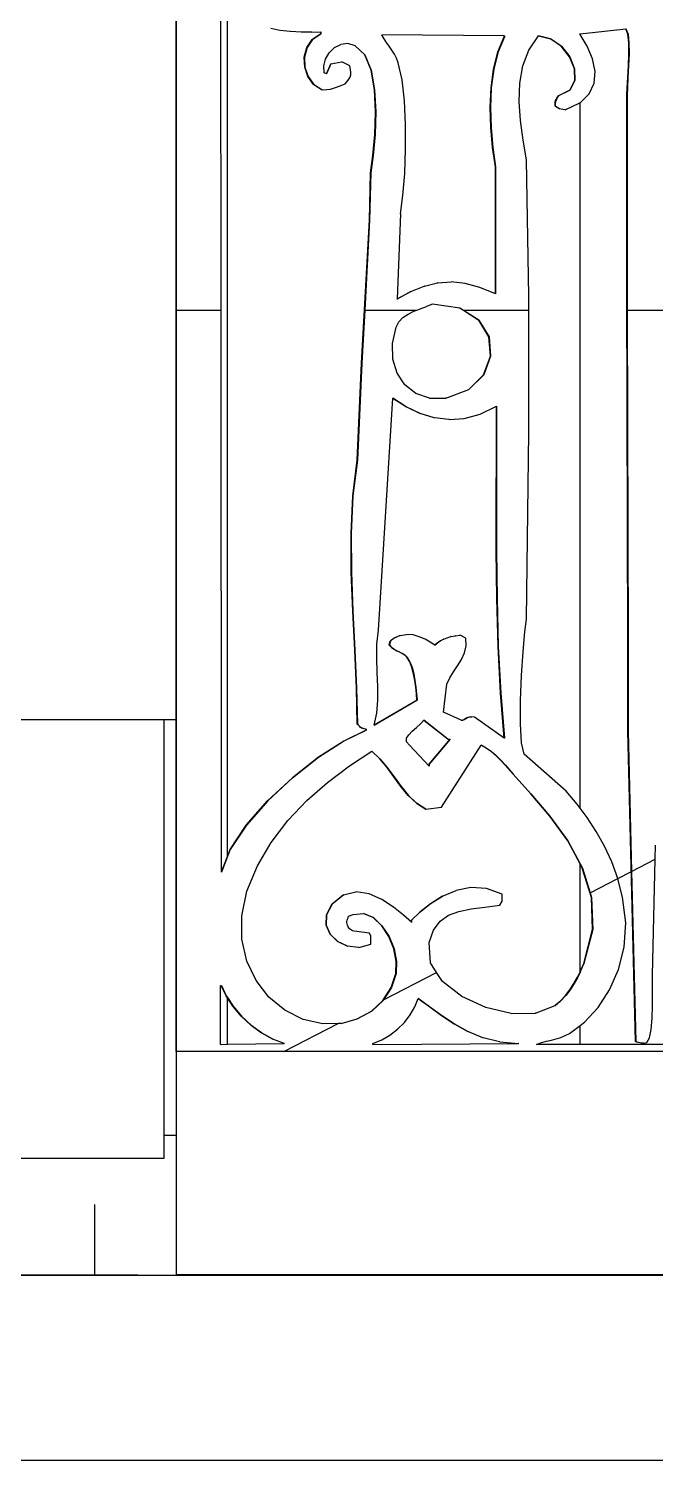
# Model space of a CAD drawing. Header units: inches. Extents: x -343 to 13887, y -13069 to -746.
# Drawn here: x 2987.37 to 3000.92, y -9123.18 to -9092.24 of the extents above; entities that cross this region are included whole.
import ezdxf

# ---------------------------------------------------------------- set-up
doc = ezdxf.new("R2010")
doc.units = ezdxf.units.IN
doc.header["$LTSCALE"] = 17
doc.header["$MEASUREMENT"] = 0
doc.layers.add('OUTLINE', color=1, linetype='Continuous', lineweight=25)

# ---------------------------------------------------------------- blocks, each defined once
blk = doc.blocks.new('kk')
for p, q in [((-1759, -2522.283), (-1759, -2491.965)), ((-1758.995, -2491.976), (-1758.995, -2506.258)), ((-1758.027, -2506.258), (-1758.04, -2491.976)), ((-1757.89, -2518.067), (-1757.89, -2491.976)), ((-1756.756, -2500.214), (-1756.951, -2500.171)), ((-1756.751, -2500.214), (-1756.756, -2500.214)), ((-1756.53, -2500.239), (-1756.751, -2500.214)), ((-1756.525, -2500.239), (-1756.53, -2500.239)), ((-1756.295, -2500.25), (-1756.525, -2500.239)), ((-1756.291, -2500.25), (-1756.295, -2500.25)), ((-1756.07, -2500.25), (-1756.291, -2500.25)), ((-1756.065, -2500.25), (-1756.07, -2500.25)), ((-1756.065, -2500.25), (-1755.871, -2500.246)), ((-1756.055, -2500.411), (-1755.871, -2500.289)), ((-1755.866, -2500.289), (-1756.05, -2500.411)), ((-1755.871, -2500.289), (-1755.871, -2500.246)), ((-1755.871, -2500.246), (-1755.866, -2500.246)), ((-1755.866, -2500.289), (-1755.871, -2500.289)), ((-1755.866, -2500.246), (-1755.866, -2500.289)), ((-1751.905, -2500.332), (-1754.552, -2500.311)), ((-1754.503, -2500.394), (-1754.552, -2500.311)), ((-1750.276, -2500.289), (-1750.266, -2500.288)), ((-1750.266, -2500.305), (-1750.276, -2500.289)), ((-1750.266, -2500.288), (-1749.278, -2500.181)), ((-1750.266, -2500.305), (-1750.266, -2500.288)), ((-1750.109, -2500.557), (-1750.266, -2500.305)), ((-1749.233, -2500.292), (-1749.278, -2500.181)), ((-1749.278, -2500.181), (-1749.273, -2500.181)), ((-1749.273, -2500.181), (-1749.228, -2500.292)), ((-1749.212, -2500.481), (-1749.233, -2500.292)), ((-1749.233, -2500.292), (-1749.228, -2500.292)), ((-1749.228, -2500.292), (-1749.208, -2500.481)), ((-1756.226, -2500.792), (-1756.173, -2500.586)), ((-1756.168, -2500.586), (-1756.221, -2500.792)), ((-1756.173, -2500.586), (-1756.055, -2500.411)), ((-1756.168, -2500.586), (-1756.173, -2500.586)), ((-1756.05, -2500.411), (-1756.168, -2500.586)), ((-1756.05, -2500.411), (-1756.055, -2500.411)), ((-1755.686, -2500.695), (-1755.573, -2500.585)), ((-1755.573, -2500.585), (-1755.436, -2500.515)), ((-1755.284, -2500.498), (-1755.436, -2500.515)), ((-1755.13, -2500.548), (-1755.284, -2500.498)), ((-1754.919, -2500.741), (-1755.13, -2500.548)), ((-1755.126, -2500.548), (-1755.13, -2500.548)), ((-1755.126, -2500.548), (-1754.915, -2500.741)), ((-1754.448, -2500.475), (-1754.503, -2500.394)), ((-1754.391, -2500.556), (-1754.448, -2500.475)), ((-1754.333, -2500.639), (-1754.391, -2500.556)), ((-1752.044, -2500.68), (-1751.905, -2500.354)), ((-1751.901, -2500.354), (-1752.039, -2500.68)), ((-1751.905, -2500.354), (-1751.905, -2500.332)), ((-1751.905, -2500.332), (-1751.901, -2500.332)), ((-1751.901, -2500.354), (-1751.905, -2500.354)), ((-1751.901, -2500.332), (-1751.901, -2500.354)), ((-1751.37, -2500.638), (-1751.161, -2500.333)), ((-1751.161, -2500.333), (-1751.16, -2500.332)), ((-1750.902, -2500.394), (-1751.161, -2500.333)), ((-1751.16, -2500.332), (-1750.902, -2500.394)), ((-1750.897, -2500.394), (-1750.902, -2500.394)), ((-1750.671, -2500.557), (-1750.902, -2500.394)), ((-1750.897, -2500.394), (-1750.666, -2500.557)), ((-1750.492, -2500.786), (-1750.671, -2500.557)), ((-1750.666, -2500.557), (-1750.671, -2500.557)), ((-1750.666, -2500.557), (-1750.488, -2500.786)), ((-1749.993, -2500.831), (-1750.109, -2500.557)), ((-1749.208, -2500.481), (-1749.212, -2500.481)), ((-1749.21, -2500.719), (-1749.212, -2500.481)), ((-1749.208, -2500.481), (-1749.205, -2500.719)), ((-1756.218, -2501.008), (-1756.226, -2500.792)), ((-1756.221, -2500.792), (-1756.226, -2500.792)), ((-1756.221, -2500.792), (-1756.213, -2501.008)), ((-1755.806, -2500.982), (-1755.767, -2500.832)), ((-1755.767, -2500.832), (-1755.686, -2500.695)), ((-1755.651, -2500.938), (-1755.417, -2500.894)), ((-1755.417, -2500.894), (-1755.416, -2500.895)), ((-1755.412, -2500.894), (-1755.416, -2500.895)), ((-1755.245, -2500.981), (-1755.412, -2500.894)), ((-1754.784, -2501.072), (-1754.919, -2500.741)), ((-1754.915, -2500.741), (-1754.919, -2500.741)), ((-1754.915, -2500.741), (-1754.779, -2501.072)), ((-1754.279, -2500.725), (-1754.333, -2500.639)), ((-1754.232, -2500.817), (-1754.279, -2500.725)), ((-1754.194, -2500.916), (-1754.232, -2500.817)), ((-1754.114, -2501.283), (-1754.194, -2500.916)), ((-1752.137, -2501.051), (-1752.044, -2500.68)), ((-1752.039, -2500.68), (-1752.132, -2501.051)), ((-1752.039, -2500.68), (-1752.044, -2500.68)), ((-1751.502, -2500.98), (-1751.37, -2500.638)), ((-1750.488, -2500.786), (-1750.492, -2500.786)), ((-1750.388, -2501.045), (-1750.492, -2500.786)), ((-1750.488, -2500.786), (-1750.384, -2501.045)), ((-1749.939, -2501.1), (-1749.993, -2500.831)), ((-1749.219, -2500.98), (-1749.21, -2500.719)), ((-1749.205, -2500.719), (-1749.215, -2500.98)), ((-1749.205, -2500.719), (-1749.21, -2500.719)), ((-1756.15, -2501.212), (-1756.218, -2501.008)), ((-1756.213, -2501.008), (-1756.218, -2501.008)), ((-1756.213, -2501.008), (-1756.146, -2501.212)), ((-1756.026, -2501.383), (-1756.15, -2501.212)), ((-1756.146, -2501.212), (-1756.15, -2501.212)), ((-1756.146, -2501.212), (-1756.021, -2501.383)), ((-1755.794, -2501.132), (-1755.806, -2500.982)), ((-1755.75, -2501.152), (-1755.794, -2501.132)), ((-1755.75, -2501.152), (-1755.656, -2500.938)), ((-1755.747, -2501.154), (-1755.75, -2501.152)), ((-1755.651, -2500.938), (-1755.747, -2501.154)), ((-1755.651, -2500.938), (-1755.656, -2500.938)), ((-1755.262, -2501.269), (-1755.238, -2501.223)), ((-1755.227, -2501.057), (-1755.245, -2500.981)), ((-1755.238, -2501.223), (-1755.224, -2501.175)), ((-1755.22, -2501.121), (-1755.227, -2501.057)), ((-1755.224, -2501.175), (-1755.22, -2501.121)), ((-1754.711, -2501.498), (-1754.784, -2501.072)), ((-1754.779, -2501.072), (-1754.784, -2501.072)), ((-1754.779, -2501.072), (-1754.706, -2501.498)), ((-1752.189, -2501.454), (-1752.137, -2501.051)), ((-1752.132, -2501.051), (-1752.184, -2501.454)), ((-1752.132, -2501.051), (-1752.137, -2501.051)), ((-1751.568, -2501.352), (-1751.502, -2500.98)), ((-1750.384, -2501.045), (-1750.388, -2501.045)), ((-1750.38, -2501.295), (-1750.388, -2501.045)), ((-1750.384, -2501.045), (-1750.375, -2501.295)), ((-1749.96, -2501.356), (-1749.939, -2501.1)), ((-1749.248, -2501.452), (-1749.234, -2501.233)), ((-1749.23, -2501.233), (-1749.243, -2501.452)), ((-1749.234, -2501.233), (-1749.219, -2500.98)), ((-1749.23, -2501.233), (-1749.234, -2501.233)), ((-1749.215, -2500.98), (-1749.23, -2501.233)), ((-1749.215, -2500.98), (-1749.219, -2500.98)), ((-1755.847, -2501.5), (-1756.026, -2501.383)), ((-1756.021, -2501.383), (-1756.026, -2501.383)), ((-1756.021, -2501.383), (-1755.843, -2501.5)), ((-1755.843, -2501.5), (-1755.847, -2501.5)), ((-1755.843, -2501.5), (-1755.743, -2501.494)), ((-1755.743, -2501.494), (-1755.662, -2501.481)), ((-1755.662, -2501.481), (-1755.594, -2501.464)), ((-1755.594, -2501.464), (-1755.533, -2501.443)), ((-1755.533, -2501.443), (-1755.475, -2501.419)), ((-1755.475, -2501.419), (-1755.412, -2501.394)), ((-1755.412, -2501.394), (-1755.341, -2501.37)), ((-1755.341, -2501.37), (-1755.297, -2501.317)), ((-1755.297, -2501.317), (-1755.262, -2501.269)), ((-1754.688, -2501.976), (-1754.711, -2501.498)), ((-1754.706, -2501.498), (-1754.711, -2501.498)), ((-1754.706, -2501.498), (-1754.683, -2501.976)), ((-1754.062, -2501.739), (-1754.114, -2501.283)), ((-1752.206, -2501.879), (-1752.189, -2501.454)), ((-1752.184, -2501.454), (-1752.201, -2501.879)), ((-1752.184, -2501.454), (-1752.189, -2501.454)), ((-1751.581, -2501.747), (-1751.568, -2501.352)), ((-1750.735, -2501.629), (-1750.488, -2501.503)), ((-1750.483, -2501.503), (-1750.73, -2501.629)), ((-1750.488, -2501.503), (-1750.38, -2501.295)), ((-1750.483, -2501.503), (-1750.488, -2501.503)), ((-1750.375, -2501.295), (-1750.483, -2501.503)), ((-1750.375, -2501.295), (-1750.38, -2501.295)), ((-1750.067, -2501.586), (-1749.96, -2501.356)), ((-1749.254, -2501.608), (-1749.248, -2501.452)), ((-1749.243, -2501.452), (-1749.249, -2501.608)), ((-1749.243, -2501.452), (-1749.248, -2501.452)), ((-1754.038, -2502.249), (-1754.062, -2501.739)), ((-1751.553, -2502.159), (-1751.581, -2501.747)), ((-1750.806, -2501.846), (-1750.804, -2501.797)), ((-1750.779, -2501.866), (-1750.806, -2501.846)), ((-1750.802, -2501.846), (-1750.806, -2501.846)), ((-1750.804, -2501.797), (-1750.8, -2501.759)), ((-1750.8, -2501.797), (-1750.804, -2501.797)), ((-1750.8, -2501.797), (-1750.802, -2501.846)), ((-1750.802, -2501.846), (-1750.774, -2501.866)), ((-1750.8, -2501.759), (-1750.793, -2501.729)), ((-1750.795, -2501.759), (-1750.8, -2501.759)), ((-1750.795, -2501.759), (-1750.8, -2501.797)), ((-1750.788, -2501.729), (-1750.795, -2501.759)), ((-1750.793, -2501.729), (-1750.783, -2501.704)), ((-1750.788, -2501.729), (-1750.793, -2501.729)), ((-1750.778, -2501.704), (-1750.788, -2501.729)), ((-1750.783, -2501.704), (-1750.77, -2501.681)), ((-1750.778, -2501.704), (-1750.783, -2501.704)), ((-1750.765, -2501.681), (-1750.778, -2501.704)), ((-1750.77, -2501.681), (-1750.754, -2501.657)), ((-1750.765, -2501.681), (-1750.77, -2501.681)), ((-1750.75, -2501.657), (-1750.765, -2501.681)), ((-1750.754, -2501.657), (-1750.735, -2501.629)), ((-1750.75, -2501.657), (-1750.754, -2501.657)), ((-1750.73, -2501.629), (-1750.75, -2501.657)), ((-1750.73, -2501.629), (-1750.735, -2501.629)), ((-1750.587, -2501.932), (-1750.272, -2501.782)), ((-1750.272, -2501.782), (-1750.266, -2501.776)), ((-1750.266, -2501.776), (-1750.067, -2501.586)), ((-1750.266, -2517.019), (-1750.266, -2501.776)), ((-1749.249, -2501.608), (-1749.254, -2501.608)), ((-1749.254, -2505.824), (-1749.254, -2501.608)), ((-1749.249, -2501.608), (-1749.249, -2505.824)), ((-1754.703, -2502.463), (-1754.688, -2501.976)), ((-1754.683, -2501.976), (-1754.698, -2502.463)), ((-1754.683, -2501.976), (-1754.688, -2501.976)), ((-1752.193, -2502.313), (-1752.206, -2501.879)), ((-1752.201, -2501.879), (-1752.206, -2501.879)), ((-1752.201, -2501.879), (-1752.188, -2502.313)), ((-1751.496, -2502.584), (-1751.553, -2502.159)), ((-1750.774, -2501.866), (-1750.779, -2501.866)), ((-1750.754, -2501.883), (-1750.779, -2501.866)), ((-1750.774, -2501.866), (-1750.75, -2501.883)), ((-1750.75, -2501.883), (-1750.754, -2501.883)), ((-1750.731, -2501.897), (-1750.754, -2501.883)), ((-1750.75, -2501.883), (-1750.726, -2501.897)), ((-1750.706, -2501.908), (-1750.731, -2501.897)), ((-1750.726, -2501.897), (-1750.731, -2501.897)), ((-1750.726, -2501.897), (-1750.701, -2501.908)), ((-1750.701, -2501.908), (-1750.706, -2501.908)), ((-1750.676, -2501.918), (-1750.701, -2501.908)), ((-1750.671, -2501.918), (-1750.676, -2501.918)), ((-1750.639, -2501.926), (-1750.671, -2501.918)), ((-1750.634, -2501.926), (-1750.639, -2501.926)), ((-1750.591, -2501.932), (-1750.634, -2501.926)), ((-1750.59, -2501.932), (-1750.591, -2501.932)), ((-1750.587, -2501.932), (-1750.591, -2501.932)), ((-1754.743, -2502.917), (-1754.703, -2502.463)), ((-1754.698, -2502.463), (-1754.738, -2502.917)), ((-1754.698, -2502.463), (-1754.703, -2502.463)), ((-1754.036, -2502.782), (-1754.038, -2502.249)), ((-1752.155, -2502.746), (-1752.193, -2502.313)), ((-1752.188, -2502.313), (-1752.193, -2502.313)), ((-1752.188, -2502.313), (-1752.15, -2502.746)), ((-1754.056, -2503.304), (-1754.036, -2502.782)), ((-1752.096, -2503.165), (-1752.155, -2502.746)), ((-1752.15, -2502.746), (-1752.155, -2502.746)), ((-1752.15, -2502.746), (-1752.092, -2503.165)), ((-1751.423, -2503.013), (-1751.496, -2502.584)), ((-1754.796, -2503.294), (-1754.743, -2502.917)), ((-1754.738, -2502.917), (-1754.791, -2503.294)), ((-1754.738, -2502.917), (-1754.743, -2502.917)), ((-1751.375, -2505.954), (-1751.423, -2503.013)), ((-1754.82, -2504.311), (-1754.796, -2503.294)), ((-1754.791, -2503.294), (-1754.815, -2504.311)), ((-1754.791, -2503.294), (-1754.796, -2503.294)), ((-1754.093, -2503.781), (-1754.056, -2503.304)), ((-1752.096, -2505.909), (-1752.096, -2503.165)), ((-1752.092, -2503.165), (-1752.096, -2503.165)), ((-1752.092, -2503.165), (-1752.092, -2505.91)), ((-1754.146, -2504.181), (-1754.093, -2503.781)), ((-1754.987, -2507.402), (-1754.82, -2504.311)), ((-1754.815, -2504.311), (-1754.92, -2506.258)), ((-1754.815, -2504.311), (-1754.82, -2504.311)), ((-1754.146, -2504.181), (-1754.218, -2506.016)), ((-1754.218, -2506.016), (-1753.925, -2505.857)), ((-1753.92, -2505.857), (-1754.218, -2506.019)), ((-1753.92, -2505.857), (-1753.925, -2505.857)), ((-1753.92, -2505.857), (-1753.634, -2505.74)), ((-1753.63, -2505.74), (-1753.634, -2505.74)), ((-1753.63, -2505.74), (-1753.345, -2505.67)), ((-1753.341, -2505.67), (-1753.345, -2505.67)), ((-1753.341, -2505.67), (-1753.053, -2505.649)), ((-1753.053, -2505.649), (-1753.051, -2505.65)), ((-1753.048, -2505.649), (-1753.051, -2505.65)), ((-1752.746, -2505.681), (-1753.048, -2505.649)), ((-1752.429, -2505.767), (-1752.746, -2505.681)), ((-1752.096, -2505.909), (-1752.429, -2505.767)), ((-1749.23, -2513.435), (-1749.254, -2505.824)), ((-1749.249, -2505.824), (-1749.254, -2505.824)), ((-1749.249, -2505.824), (-1749.248, -2506.258)), ((-1754.218, -2506.019), (-1754.218, -2506.016)), ((-1753.723, -2506.228), (-1753.586, -2506.177)), ((-1753.453, -2506.127), (-1753.586, -2506.177)), ((-1752.862, -2506.213), (-1753.453, -2506.127)), ((-1752.092, -2505.91), (-1752.096, -2505.909)), ((-1751.375, -2506.258), (-1751.375, -2505.954)), ((-1758.995, -2506.258), (-1758.995, -2522.283)), ((-1758.995, -2506.258), (-1758.027, -2506.258)), ((-1758.016, -2518.396), (-1758.027, -2506.258)), ((-1754.92, -2506.258), (-1754.982, -2507.402)), ((-1754.92, -2506.258), (-1753.797, -2506.258)), ((-1754.182, -2506.513), (-1754.093, -2506.421)), ((-1754.093, -2506.421), (-1753.983, -2506.346)), ((-1753.983, -2506.346), (-1753.858, -2506.283)), ((-1753.858, -2506.283), (-1753.797, -2506.258)), ((-1753.797, -2506.258), (-1753.723, -2506.228)), ((-1752.862, -2506.213), (-1752.857, -2506.213)), ((-1752.456, -2506.472), (-1752.862, -2506.213)), ((-1752.857, -2506.213), (-1752.787, -2506.258)), ((-1752.787, -2506.258), (-1752.452, -2506.472)), ((-1752.787, -2506.258), (-1751.38, -2506.258)), ((-1752.237, -2506.839), (-1752.456, -2506.472)), ((-1752.452, -2506.472), (-1752.456, -2506.472)), ((-1752.452, -2506.472), (-1752.233, -2506.839)), ((-1751.38, -2506.258), (-1751.38, -2506.259)), ((-1751.38, -2506.258), (-1751.375, -2506.258)), ((-1751.375, -2508.894), (-1751.375, -2506.258)), ((-1749.248, -2506.258), (-1748.453, -2506.258)), ((-1749.248, -2506.258), (-1749.225, -2513.435)), ((-1754.322, -2506.977), (-1754.242, -2506.624)), ((-1754.242, -2506.624), (-1754.182, -2506.513)), ((-1754.313, -2507.315), (-1754.322, -2506.977)), ((-1752.203, -2507.254), (-1752.237, -2506.839)), ((-1752.233, -2506.839), (-1752.237, -2506.839)), ((-1752.233, -2506.839), (-1752.198, -2507.254)), ((-1755.082, -2509.5), (-1754.987, -2507.402)), ((-1754.982, -2507.402), (-1755.078, -2509.5)), ((-1754.982, -2507.402), (-1754.987, -2507.402)), ((-1754.222, -2507.62), (-1754.313, -2507.315)), ((-1752.349, -2507.654), (-1752.203, -2507.254)), ((-1752.198, -2507.254), (-1752.344, -2507.654)), ((-1752.198, -2507.254), (-1752.203, -2507.254)), ((-1754.055, -2507.875), (-1754.222, -2507.62)), ((-1752.673, -2507.976), (-1752.349, -2507.654)), ((-1752.344, -2507.654), (-1752.668, -2507.976)), ((-1752.344, -2507.654), (-1752.349, -2507.654)), ((-1753.819, -2508.061), (-1754.055, -2507.875)), ((-1753.167, -2508.159), (-1752.673, -2507.976)), ((-1752.668, -2507.976), (-1752.673, -2507.976)), ((-1754.624, -2513.175), (-1754.315, -2508.161)), ((-1754.315, -2508.161), (-1754.313, -2508.159)), ((-1754.024, -2508.345), (-1754.315, -2508.161)), ((-1754.313, -2508.159), (-1754.019, -2508.345)), ((-1754.024, -2508.345), (-1754.019, -2508.345)), ((-1753.724, -2508.49), (-1754.024, -2508.345)), ((-1754.019, -2508.345), (-1753.719, -2508.49)), ((-1753.521, -2508.162), (-1753.819, -2508.061)), ((-1753.521, -2508.162), (-1753.171, -2508.159)), ((-1753.167, -2508.159), (-1753.171, -2508.159)), ((-1752.425, -2508.505), (-1752.073, -2508.334)), ((-1752.074, -2509.36), (-1752.073, -2508.334)), ((-1752.073, -2508.334), (-1752.068, -2508.332)), ((-1752.068, -2508.332), (-1752.069, -2509.36)), ((-1753.719, -2508.49), (-1753.724, -2508.49)), ((-1753.417, -2508.585), (-1753.719, -2508.49)), ((-1753.412, -2508.585), (-1753.417, -2508.585)), ((-1753.1, -2508.624), (-1753.412, -2508.585)), ((-1753.097, -2508.624), (-1753.1, -2508.624)), ((-1753.096, -2508.624), (-1753.097, -2508.624)), ((-1753.096, -2508.624), (-1752.767, -2508.6)), ((-1752.767, -2508.6), (-1752.425, -2508.505)), ((-1751.423, -2512.937), (-1751.375, -2508.894)), ((-1755.178, -2510.273), (-1755.082, -2509.5)), ((-1755.078, -2509.5), (-1755.174, -2510.273)), ((-1755.078, -2509.5), (-1755.082, -2509.5)), ((-1752.077, -2510.403), (-1752.074, -2509.36)), ((-1752.069, -2509.36), (-1752.074, -2509.36)), ((-1752.069, -2509.36), (-1752.073, -2510.403)), ((-1755.216, -2511.086), (-1755.178, -2510.273)), ((-1755.174, -2510.273), (-1755.211, -2511.086)), ((-1755.174, -2510.273), (-1755.178, -2510.273)), ((-1752.076, -2511.45), (-1752.077, -2510.403)), ((-1752.073, -2510.403), (-1752.077, -2510.403)), ((-1752.073, -2510.403), (-1752.071, -2511.45)), ((-1755.211, -2511.922), (-1755.216, -2511.086)), ((-1755.211, -2511.086), (-1755.216, -2511.086)), ((-1755.211, -2511.086), (-1755.206, -2511.922)), ((-1752.071, -2511.45), (-1752.076, -2511.45)), ((-1752.064, -2512.494), (-1752.076, -2511.45)), ((-1752.071, -2511.45), (-1752.06, -2512.494)), ((-1755.179, -2512.767), (-1755.211, -2511.922)), ((-1755.206, -2511.922), (-1755.211, -2511.922)), ((-1755.206, -2511.922), (-1755.175, -2512.767)), ((-1752.036, -2513.525), (-1752.064, -2512.494)), ((-1752.06, -2512.494), (-1752.064, -2512.494)), ((-1752.06, -2512.494), (-1752.032, -2513.525)), ((-1755.137, -2513.607), (-1755.179, -2512.767)), ((-1755.175, -2512.767), (-1755.179, -2512.767)), ((-1755.175, -2512.767), (-1755.132, -2513.607)), ((-1751.458, -2513.214), (-1751.423, -2512.937)), ((-1754.655, -2513.474), (-1754.624, -2513.175)), ((-1754.294, -2513.348), (-1754.158, -2513.287)), ((-1754.154, -2513.287), (-1754.289, -2513.348)), ((-1754.154, -2513.287), (-1754.158, -2513.287)), ((-1754.154, -2513.287), (-1754.019, -2513.267)), ((-1754.019, -2513.267), (-1754.016, -2513.267)), ((-1754.015, -2513.267), (-1754.016, -2513.267)), ((-1753.876, -2513.279), (-1754.015, -2513.267)), ((-1753.743, -2513.317), (-1753.876, -2513.279)), ((-1753.053, -2513.312), (-1752.964, -2513.294)), ((-1752.96, -2513.294), (-1752.964, -2513.294)), ((-1752.96, -2513.294), (-1752.861, -2513.283)), ((-1752.856, -2513.283), (-1752.861, -2513.283)), ((-1752.737, -2513.348), (-1752.856, -2513.283)), ((-1751.497, -2513.639), (-1751.458, -2513.214)), ((-1755.099, -2514.425), (-1755.137, -2513.607)), ((-1755.132, -2513.607), (-1755.137, -2513.607)), ((-1755.132, -2513.607), (-1755.095, -2514.425)), ((-1754.659, -2513.781), (-1754.655, -2513.474)), ((-1754.39, -2513.499), (-1754.382, -2513.464)), ((-1754.385, -2513.499), (-1754.39, -2513.499)), ((-1754.343, -2513.549), (-1754.39, -2513.499)), ((-1754.377, -2513.464), (-1754.385, -2513.499)), ((-1754.385, -2513.499), (-1754.339, -2513.549)), ((-1754.382, -2513.464), (-1754.374, -2513.437)), ((-1754.377, -2513.464), (-1754.382, -2513.464)), ((-1754.369, -2513.437), (-1754.377, -2513.464)), ((-1754.374, -2513.437), (-1754.366, -2513.415)), ((-1754.369, -2513.437), (-1754.374, -2513.437)), ((-1754.361, -2513.415), (-1754.369, -2513.437)), ((-1754.366, -2513.415), (-1754.355, -2513.397)), ((-1754.361, -2513.415), (-1754.366, -2513.415)), ((-1754.35, -2513.397), (-1754.361, -2513.415)), ((-1754.355, -2513.397), (-1754.34, -2513.381)), ((-1754.35, -2513.397), (-1754.355, -2513.397)), ((-1754.336, -2513.381), (-1754.35, -2513.397)), ((-1754.339, -2513.549), (-1754.343, -2513.549)), ((-1754.289, -2513.587), (-1754.343, -2513.549)), ((-1754.34, -2513.381), (-1754.32, -2513.366)), ((-1754.336, -2513.381), (-1754.34, -2513.381)), ((-1754.339, -2513.549), (-1754.284, -2513.587)), ((-1754.316, -2513.366), (-1754.336, -2513.381)), ((-1754.32, -2513.366), (-1754.294, -2513.348)), ((-1754.316, -2513.366), (-1754.32, -2513.366)), ((-1754.289, -2513.348), (-1754.316, -2513.366)), ((-1754.289, -2513.348), (-1754.294, -2513.348)), ((-1754.229, -2513.618), (-1754.289, -2513.587)), ((-1754.284, -2513.587), (-1754.289, -2513.587)), ((-1754.284, -2513.587), (-1754.224, -2513.618)), ((-1753.617, -2513.372), (-1753.743, -2513.317)), ((-1753.504, -2513.435), (-1753.617, -2513.372)), ((-1753.408, -2513.498), (-1753.504, -2513.435)), ((-1753.408, -2513.498), (-1753.35, -2513.451)), ((-1753.406, -2513.499), (-1753.408, -2513.498)), ((-1753.345, -2513.451), (-1753.406, -2513.499)), ((-1753.35, -2513.451), (-1753.286, -2513.407)), ((-1753.345, -2513.451), (-1753.35, -2513.451)), ((-1753.281, -2513.407), (-1753.345, -2513.451)), ((-1753.286, -2513.407), (-1753.216, -2513.369)), ((-1753.281, -2513.407), (-1753.286, -2513.407)), ((-1753.212, -2513.369), (-1753.281, -2513.407)), ((-1753.212, -2513.369), (-1753.216, -2513.369)), ((-1753.212, -2513.369), (-1753.141, -2513.337)), ((-1753.136, -2513.337), (-1753.141, -2513.337)), ((-1753.136, -2513.337), (-1753.057, -2513.312)), ((-1753.053, -2513.312), (-1753.057, -2513.312)), ((-1752.764, -2513.668), (-1752.728, -2513.515)), ((-1752.728, -2513.515), (-1752.737, -2513.348)), ((-1752.032, -2513.525), (-1752.036, -2513.525)), ((-1751.985, -2514.533), (-1752.036, -2513.525)), ((-1752.032, -2513.525), (-1751.981, -2514.533)), ((-1749.23, -2515.359), (-1749.23, -2513.435)), ((-1749.225, -2513.435), (-1749.23, -2513.435)), ((-1749.225, -2513.435), (-1749.225, -2515.359)), ((-1754.65, -2514.089), (-1754.659, -2513.781)), ((-1754.168, -2513.647), (-1754.229, -2513.618)), ((-1754.224, -2513.618), (-1754.229, -2513.618)), ((-1754.224, -2513.618), (-1754.163, -2513.647)), ((-1754.108, -2513.677), (-1754.168, -2513.647)), ((-1754.163, -2513.647), (-1754.168, -2513.647)), ((-1754.163, -2513.647), (-1754.103, -2513.677)), ((-1754.103, -2513.677), (-1754.108, -2513.677)), ((-1754.054, -2513.713), (-1754.108, -2513.677)), ((-1754.103, -2513.677), (-1754.049, -2513.713)), ((-1754.049, -2513.713), (-1754.054, -2513.713)), ((-1754.007, -2513.759), (-1754.054, -2513.713)), ((-1754.049, -2513.713), (-1754.003, -2513.759)), ((-1753.948, -2513.858), (-1754.007, -2513.759)), ((-1754.003, -2513.759), (-1754.007, -2513.759)), ((-1754.003, -2513.759), (-1753.943, -2513.858)), ((-1753.901, -2513.979), (-1753.948, -2513.858)), ((-1753.943, -2513.858), (-1753.948, -2513.858)), ((-1753.943, -2513.858), (-1753.896, -2513.979)), ((-1752.915, -2513.944), (-1752.831, -2513.81)), ((-1752.831, -2513.81), (-1752.764, -2513.668)), ((-1751.53, -2514.153), (-1751.497, -2513.639)), ((-1754.638, -2514.394), (-1754.65, -2514.089)), ((-1753.865, -2514.116), (-1753.901, -2513.979)), ((-1753.896, -2513.979), (-1753.901, -2513.979)), ((-1753.896, -2513.979), (-1753.861, -2514.116)), ((-1753.861, -2514.116), (-1753.865, -2514.116)), ((-1753.839, -2514.261), (-1753.865, -2514.116)), ((-1753.861, -2514.116), (-1753.834, -2514.261)), ((-1753.143, -2514.343), (-1753.084, -2514.207)), ((-1753.084, -2514.207), (-1753.004, -2514.076)), ((-1753.004, -2514.076), (-1752.915, -2513.944)), ((-1751.552, -2514.693), (-1751.53, -2514.153)), ((-1755.082, -2515.208), (-1755.099, -2514.425)), ((-1755.095, -2514.425), (-1755.099, -2514.425)), ((-1755.095, -2514.425), (-1755.078, -2515.208)), ((-1754.638, -2514.689), (-1754.638, -2514.394)), ((-1753.819, -2514.409), (-1753.839, -2514.261)), ((-1753.834, -2514.261), (-1753.839, -2514.261)), ((-1753.834, -2514.261), (-1753.814, -2514.409)), ((-1753.814, -2514.409), (-1753.819, -2514.409)), ((-1753.804, -2514.554), (-1753.819, -2514.409)), ((-1753.814, -2514.409), (-1753.8, -2514.554)), ((-1753.215, -2514.948), (-1753.143, -2514.343)), ((-1751.981, -2514.533), (-1751.985, -2514.533)), ((-1751.906, -2515.507), (-1751.985, -2514.533)), ((-1751.981, -2514.533), (-1751.901, -2515.51)), ((-1754.719, -2515.226), (-1753.792, -2514.689)), ((-1753.788, -2514.689), (-1754.719, -2515.229)), ((-1754.661, -2514.97), (-1754.638, -2514.689)), ((-1753.792, -2514.689), (-1753.804, -2514.554)), ((-1753.8, -2514.554), (-1753.804, -2514.554)), ((-1753.8, -2514.554), (-1753.788, -2514.689)), ((-1753.788, -2514.689), (-1753.792, -2514.689)), ((-1751.554, -2515.198), (-1751.552, -2514.693)), ((-1754.719, -2515.226), (-1754.661, -2514.97)), ((-1753.714, -2515.199), (-1753.646, -2515.123)), ((-1753.646, -2515.123), (-1753.645, -2515.121)), ((-1753.124, -2515.532), (-1753.646, -2515.123)), ((-1753.645, -2515.121), (-1753.119, -2515.532)), ((-1752.833, -2515.121), (-1753.215, -2514.948)), ((-1752.833, -2515.121), (-1752.804, -2515.119)), ((-1752.799, -2515.119), (-1752.804, -2515.119)), ((-1752.799, -2515.119), (-1752.772, -2515.105)), ((-1752.772, -2515.105), (-1752.738, -2515.085)), ((-1752.767, -2515.105), (-1752.772, -2515.105)), ((-1752.733, -2515.085), (-1752.767, -2515.105)), ((-1752.738, -2515.085), (-1752.701, -2515.065)), ((-1752.733, -2515.085), (-1752.738, -2515.085)), ((-1752.696, -2515.065), (-1752.733, -2515.085)), ((-1752.696, -2515.065), (-1752.701, -2515.065)), ((-1752.696, -2515.065), (-1752.658, -2515.05)), ((-1752.654, -2515.05), (-1752.658, -2515.05)), ((-1752.654, -2515.05), (-1752.609, -2515.045)), ((-1752.609, -2515.045), (-1752.607, -2515.045)), ((-1752.604, -2515.045), (-1752.607, -2515.045)), ((-1752.546, -2515.056), (-1752.604, -2515.045)), ((-1751.906, -2515.507), (-1752.546, -2515.056)), ((-1755.377, -2515.57), (-1754.891, -2515.337)), ((-1754.887, -2515.337), (-1755.372, -2515.57)), ((-1755.057, -2515.231), (-1755.082, -2515.208)), ((-1755.078, -2515.208), (-1755.082, -2515.208)), ((-1755.078, -2515.208), (-1755.052, -2515.231)), ((-1755.036, -2515.251), (-1755.057, -2515.231)), ((-1755.052, -2515.231), (-1755.057, -2515.231)), ((-1755.052, -2515.231), (-1755.031, -2515.251)), ((-1755.016, -2515.268), (-1755.036, -2515.251)), ((-1755.031, -2515.251), (-1755.036, -2515.251)), ((-1755.031, -2515.251), (-1755.012, -2515.268)), ((-1754.995, -2515.282), (-1755.016, -2515.268)), ((-1755.012, -2515.268), (-1755.016, -2515.268)), ((-1755.012, -2515.268), (-1754.991, -2515.282)), ((-1754.97, -2515.294), (-1754.995, -2515.282)), ((-1754.991, -2515.282), (-1754.995, -2515.282)), ((-1754.991, -2515.282), (-1754.965, -2515.294)), ((-1754.965, -2515.294), (-1754.97, -2515.294)), ((-1754.936, -2515.305), (-1754.965, -2515.294)), ((-1754.931, -2515.305), (-1754.936, -2515.305)), ((-1754.891, -2515.316), (-1754.931, -2515.305)), ((-1754.891, -2515.337), (-1754.891, -2515.316)), ((-1754.887, -2515.316), (-1754.891, -2515.316)), ((-1754.887, -2515.337), (-1754.891, -2515.337)), ((-1754.887, -2515.316), (-1754.887, -2515.337)), ((-1754.719, -2515.229), (-1754.719, -2515.226)), ((-1754.016, -2515.512), (-1753.969, -2515.435)), ((-1753.969, -2515.435), (-1753.893, -2515.356)), ((-1753.893, -2515.356), (-1753.802, -2515.278)), ((-1753.802, -2515.278), (-1753.714, -2515.199)), ((-1751.53, -2515.607), (-1751.554, -2515.198)), ((-1749.225, -2515.359), (-1749.23, -2515.359)), ((-1749.063, -2522.061), (-1749.23, -2515.359)), ((-1749.225, -2515.359), (-1749.15, -2518.387)), ((-1755.922, -2515.922), (-1755.377, -2515.57)), ((-1755.372, -2515.57), (-1755.918, -2515.922)), ((-1755.372, -2515.57), (-1755.377, -2515.57)), ((-1754.017, -2515.588), (-1754.016, -2515.512)), ((-1753.955, -2515.662), (-1754.017, -2515.588)), ((-1753.53, -2516.111), (-1753.955, -2515.662)), ((-1753.53, -2516.072), (-1753.076, -2515.532)), ((-1753.071, -2515.532), (-1753.525, -2516.072)), ((-1753.262, -2517.002), (-1752.405, -2515.663)), ((-1753.119, -2515.532), (-1753.124, -2515.532)), ((-1753.119, -2515.532), (-1753.076, -2515.532)), ((-1753.076, -2515.532), (-1753.071, -2515.532)), ((-1752.405, -2515.663), (-1752.402, -2515.662)), ((-1752.294, -2515.722), (-1752.405, -2515.663)), ((-1752.402, -2515.662), (-1752.289, -2515.722)), ((-1752.184, -2515.8), (-1752.294, -2515.722)), ((-1752.294, -2515.722), (-1752.289, -2515.722)), ((-1752.289, -2515.722), (-1752.179, -2515.8)), ((-1751.901, -2515.51), (-1751.906, -2515.507)), ((-1751.471, -2515.856), (-1751.53, -2515.607)), ((-1756.485, -2516.363), (-1755.922, -2515.922)), ((-1755.918, -2515.922), (-1756.48, -2516.363)), ((-1755.918, -2515.922), (-1755.922, -2515.922)), ((-1755.252, -2516.11), (-1754.77, -2515.793)), ((-1754.77, -2515.793), (-1754.767, -2515.791)), ((-1754.596, -2515.953), (-1754.77, -2515.793)), ((-1754.767, -2515.791), (-1754.591, -2515.953)), ((-1754.591, -2515.953), (-1754.596, -2515.953)), ((-1754.437, -2516.143), (-1754.596, -2515.953)), ((-1754.591, -2515.953), (-1754.433, -2516.143)), ((-1753.525, -2516.072), (-1753.53, -2516.072)), ((-1753.53, -2516.111), (-1753.53, -2516.072)), ((-1753.525, -2516.072), (-1753.525, -2516.116)), ((-1752.179, -2515.8), (-1752.184, -2515.8)), ((-1752.079, -2515.892), (-1752.184, -2515.8)), ((-1752.179, -2515.8), (-1752.074, -2515.892)), ((-1752.074, -2515.892), (-1752.079, -2515.892)), ((-1751.978, -2515.992), (-1752.079, -2515.892)), ((-1752.074, -2515.892), (-1751.974, -2515.992)), ((-1751.884, -2516.095), (-1751.978, -2515.992)), ((-1751.974, -2515.992), (-1751.978, -2515.992)), ((-1751.974, -2515.992), (-1751.879, -2516.095)), ((-1750.563, -2516.656), (-1751.471, -2515.856)), ((-1757.02, -2516.863), (-1756.485, -2516.363)), ((-1756.48, -2516.363), (-1757.015, -2516.863)), ((-1756.48, -2516.363), (-1756.485, -2516.363)), ((-1755.723, -2516.466), (-1755.252, -2516.11)), ((-1754.288, -2516.347), (-1754.437, -2516.143)), ((-1754.433, -2516.143), (-1754.437, -2516.143)), ((-1754.433, -2516.143), (-1754.283, -2516.347)), ((-1754.283, -2516.347), (-1754.288, -2516.347)), ((-1754.139, -2516.552), (-1754.288, -2516.347)), ((-1754.283, -2516.347), (-1754.134, -2516.552)), ((-1753.525, -2516.116), (-1753.53, -2516.111)), ((-1751.879, -2516.095), (-1751.884, -2516.095)), ((-1751.714, -2516.289), (-1751.884, -2516.095)), ((-1751.879, -2516.095), (-1751.71, -2516.289)), ((-1751.71, -2516.289), (-1751.714, -2516.289)), ((-1751.331, -2516.713), (-1751.714, -2516.289)), ((-1751.71, -2516.289), (-1751.327, -2516.713)), ((-1756.17, -2516.859), (-1755.723, -2516.466)), ((-1753.981, -2516.746), (-1754.139, -2516.552)), ((-1754.134, -2516.552), (-1754.139, -2516.552)), ((-1754.134, -2516.552), (-1753.976, -2516.746)), ((-1750.33, -2516.935), (-1750.563, -2516.656)), ((-1757.483, -2517.391), (-1757.02, -2516.863)), ((-1757.015, -2516.863), (-1757.479, -2517.391)), ((-1757.015, -2516.863), (-1757.02, -2516.863)), ((-1756.58, -2517.29), (-1756.17, -2516.859)), ((-1753.976, -2516.746), (-1753.981, -2516.746)), ((-1753.804, -2516.915), (-1753.981, -2516.746)), ((-1753.976, -2516.746), (-1753.8, -2516.915)), ((-1753.601, -2517.045), (-1753.804, -2516.915)), ((-1753.8, -2516.915), (-1753.804, -2516.915)), ((-1753.8, -2516.915), (-1753.597, -2517.045)), ((-1753.597, -2517.045), (-1753.262, -2517.002)), ((-1750.921, -2517.194), (-1751.331, -2516.713)), ((-1751.327, -2516.713), (-1751.331, -2516.713)), ((-1751.327, -2516.713), (-1750.917, -2517.194)), ((-1750.266, -2517.019), (-1750.33, -2516.935)), ((-1756.94, -2517.76), (-1756.58, -2517.29)), ((-1753.597, -2517.045), (-1753.601, -2517.045)), ((-1750.533, -2517.729), (-1750.921, -2517.194)), ((-1750.917, -2517.194), (-1750.921, -2517.194)), ((-1750.917, -2517.194), (-1750.529, -2517.729)), ((-1750.113, -2517.222), (-1750.266, -2517.019)), ((-1749.914, -2517.523), (-1750.113, -2517.222)), ((-1757.832, -2517.916), (-1757.483, -2517.391)), ((-1757.479, -2517.391), (-1757.827, -2517.916)), ((-1757.479, -2517.391), (-1757.483, -2517.391)), ((-1749.735, -2517.841), (-1749.914, -2517.523)), ((-1757.827, -2517.916), (-1758.016, -2518.407)), ((-1757.89, -2518.067), (-1757.832, -2517.916)), ((-1757.827, -2517.916), (-1757.832, -2517.916)), ((-1757.24, -2518.27), (-1756.94, -2517.76)), ((-1750.529, -2517.729), (-1750.533, -2517.729)), ((-1750.266, -2518.224), (-1750.533, -2517.729)), ((-1750.529, -2517.729), (-1750.212, -2518.316)), ((-1749.579, -2518.182), (-1749.735, -2517.841)), ((-1748.64, -2518.123), (-1748.633, -2517.824)), ((-1758.016, -2518.396), (-1757.89, -2518.067)), ((-1750.266, -2520.558), (-1750.266, -2518.224)), ((-1750.217, -2518.316), (-1750.266, -2518.224)), ((-1749.451, -2518.543), (-1749.579, -2518.182)), ((-1749.15, -2518.387), (-1748.64, -2518.123)), ((-1748.7, -2520.634), (-1748.64, -2518.123)), ((-1758.016, -2518.407), (-1758.016, -2518.396)), ((-1757.467, -2518.818), (-1757.24, -2518.27)), ((-1750.02, -2518.954), (-1750.217, -2518.316)), ((-1750.212, -2518.316), (-1750.217, -2518.316)), ((-1750.212, -2518.316), (-1750.047, -2518.852)), ((-1750.047, -2518.852), (-1749.451, -2518.543)), ((-1749.451, -2518.543), (-1749.15, -2518.387)), ((-1749.448, -2518.549), (-1749.451, -2518.543)), ((-1749.345, -2518.948), (-1749.448, -2518.549)), ((-1749.15, -2518.387), (-1749.058, -2522.061)), ((-1757.579, -2519.348), (-1757.467, -2518.818)), ((-1755.378, -2518.893), (-1755.111, -2518.828)), ((-1755.111, -2518.828), (-1755.108, -2518.829)), ((-1755.106, -2518.828), (-1755.108, -2518.829)), ((-1754.826, -2518.873), (-1755.106, -2518.828)), ((-1754.553, -2518.995), (-1754.826, -2518.873)), ((-1753.236, -2518.925), (-1752.947, -2518.801)), ((-1752.942, -2518.801), (-1752.947, -2518.801)), ((-1752.629, -2518.739), (-1752.942, -2518.801)), ((-1752.629, -2518.739), (-1752.626, -2518.739)), ((-1752.625, -2518.739), (-1752.626, -2518.739)), ((-1752.291, -2518.759), (-1752.625, -2518.739)), ((-1751.948, -2518.883), (-1752.291, -2518.759)), ((-1750.047, -2518.852), (-1750.016, -2518.954)), ((-1755.75, -2519.326), (-1755.632, -2519.099)), ((-1755.627, -2519.099), (-1755.745, -2519.326)), ((-1755.632, -2519.099), (-1755.382, -2518.893)), ((-1755.627, -2519.099), (-1755.632, -2519.099)), ((-1755.378, -2518.893), (-1755.627, -2519.099)), ((-1755.378, -2518.893), (-1755.382, -2518.893)), ((-1754.299, -2519.16), (-1754.553, -2518.995)), ((-1754.079, -2519.335), (-1754.299, -2519.16)), ((-1753.73, -2519.268), (-1753.504, -2519.088)), ((-1753.499, -2519.088), (-1753.726, -2519.268)), ((-1753.504, -2519.088), (-1753.241, -2518.925)), ((-1753.499, -2519.088), (-1753.504, -2519.088)), ((-1753.236, -2518.925), (-1753.499, -2519.088)), ((-1753.236, -2518.925), (-1753.241, -2518.925)), ((-1752.622, -2519.197), (-1752.326, -2519.158)), ((-1752.326, -2519.158), (-1751.996, -2519.121)), ((-1751.996, -2519.121), (-1751.948, -2519.034)), ((-1751.948, -2519.034), (-1751.948, -2518.883)), ((-1750.016, -2518.954), (-1750.02, -2518.954)), ((-1749.993, -2519.641), (-1750.02, -2518.954)), ((-1750.016, -2518.954), (-1749.989, -2519.641)), ((-1749.279, -2519.5), (-1749.345, -2518.948)), ((-1757.576, -2519.854), (-1757.579, -2519.348)), ((-1755.755, -2519.547), (-1755.75, -2519.326)), ((-1755.745, -2519.326), (-1755.751, -2519.547)), ((-1755.745, -2519.326), (-1755.75, -2519.326)), ((-1755.306, -2519.494), (-1755.305, -2519.469)), ((-1755.305, -2519.469), (-1755.299, -2519.443)), ((-1755.299, -2519.443), (-1755.29, -2519.418)), ((-1755.29, -2519.418), (-1755.28, -2519.39)), ((-1755.28, -2519.39), (-1755.269, -2519.359)), ((-1755.269, -2519.359), (-1755.173, -2519.316)), ((-1755.173, -2519.316), (-1754.95, -2519.297)), ((-1754.739, -2519.387), (-1754.95, -2519.297)), ((-1754.95, -2519.297), (-1754.946, -2519.297)), ((-1754.946, -2519.297), (-1754.734, -2519.387)), ((-1754.734, -2519.387), (-1754.739, -2519.387)), ((-1754.552, -2519.562), (-1754.739, -2519.387)), ((-1754.734, -2519.387), (-1754.547, -2519.562)), ((-1753.912, -2519.484), (-1754.079, -2519.335)), ((-1753.912, -2519.445), (-1753.73, -2519.268)), ((-1753.907, -2519.445), (-1753.912, -2519.445)), ((-1753.912, -2519.484), (-1753.912, -2519.445)), ((-1753.907, -2519.489), (-1753.912, -2519.484)), ((-1753.726, -2519.268), (-1753.907, -2519.445)), ((-1753.907, -2519.445), (-1753.907, -2519.489)), ((-1753.726, -2519.268), (-1753.73, -2519.268)), ((-1753.43, -2519.657), (-1753.289, -2519.467)), ((-1753.289, -2519.467), (-1753.107, -2519.337)), ((-1753.107, -2519.337), (-1752.883, -2519.252)), ((-1752.883, -2519.252), (-1752.622, -2519.197)), ((-1755.668, -2519.745), (-1755.755, -2519.547)), ((-1755.751, -2519.547), (-1755.755, -2519.547)), ((-1755.751, -2519.547), (-1755.664, -2519.745)), ((-1755.664, -2519.745), (-1755.668, -2519.745)), ((-1755.508, -2519.903), (-1755.668, -2519.745)), ((-1755.664, -2519.745), (-1755.504, -2519.903)), ((-1755.303, -2519.522), (-1755.306, -2519.494)), ((-1755.293, -2519.553), (-1755.303, -2519.522)), ((-1755.277, -2519.584), (-1755.293, -2519.553)), ((-1755.262, -2519.607), (-1755.277, -2519.584)), ((-1755.247, -2519.626), (-1755.262, -2519.607)), ((-1755.23, -2519.642), (-1755.247, -2519.626)), ((-1755.209, -2519.655), (-1755.23, -2519.642)), ((-1755.182, -2519.669), (-1755.209, -2519.655)), ((-1755.149, -2519.683), (-1755.182, -2519.669)), ((-1754.815, -2519.726), (-1755.149, -2519.683)), ((-1754.791, -2519.791), (-1754.815, -2519.726)), ((-1754.791, -2519.964), (-1754.791, -2519.791)), ((-1754.4, -2519.795), (-1754.552, -2519.562)), ((-1754.547, -2519.562), (-1754.552, -2519.562)), ((-1754.547, -2519.562), (-1754.395, -2519.795)), ((-1754.395, -2519.795), (-1754.4, -2519.795)), ((-1754.292, -2520.062), (-1754.4, -2519.795)), ((-1754.395, -2519.795), (-1754.287, -2520.062)), ((-1753.525, -2519.921), (-1753.43, -2519.657)), ((-1750.185, -2520.375), (-1749.993, -2519.641)), ((-1749.989, -2519.641), (-1750.181, -2520.375)), ((-1749.989, -2519.641), (-1749.993, -2519.641)), ((-1749.314, -2520.023), (-1749.279, -2519.5)), ((-1757.468, -2520.325), (-1757.576, -2519.854)), ((-1755.296, -2520.004), (-1755.508, -2519.903)), ((-1755.504, -2519.903), (-1755.508, -2519.903)), ((-1755.504, -2519.903), (-1755.292, -2520.004)), ((-1755.292, -2520.004), (-1755.296, -2520.004)), ((-1755.052, -2520.03), (-1755.292, -2520.004)), ((-1755.051, -2520.03), (-1755.052, -2520.03)), ((-1755.047, -2520.03), (-1755.051, -2520.03)), ((-1755.047, -2520.03), (-1754.791, -2519.964)), ((-1754.287, -2520.062), (-1754.292, -2520.062)), ((-1754.237, -2520.335), (-1754.292, -2520.062)), ((-1754.287, -2520.062), (-1754.233, -2520.335)), ((-1753.498, -2520.367), (-1753.525, -2519.921)), ((-1749.435, -2520.51), (-1749.314, -2520.023)), ((-1757.268, -2520.746), (-1757.468, -2520.325)), ((-1754.246, -2520.591), (-1754.237, -2520.335)), ((-1754.233, -2520.335), (-1754.242, -2520.591)), ((-1754.233, -2520.335), (-1754.237, -2520.335)), ((-1753.367, -2520.571), (-1753.498, -2520.367)), ((-1750.25, -2520.525), (-1750.185, -2520.375)), ((-1750.181, -2520.375), (-1750.246, -2520.525)), ((-1750.181, -2520.375), (-1750.185, -2520.375)), ((-1754.516, -2521.166), (-1753.367, -2520.571)), ((-1754.347, -2520.899), (-1754.246, -2520.591)), ((-1754.242, -2520.591), (-1754.343, -2520.899)), ((-1754.242, -2520.591), (-1754.246, -2520.591)), ((-1753.242, -2520.765), (-1753.367, -2520.571)), ((-1750.397, -2520.813), (-1750.321, -2520.672)), ((-1750.316, -2520.672), (-1750.393, -2520.813)), ((-1750.321, -2520.672), (-1750.266, -2520.558)), ((-1750.316, -2520.672), (-1750.321, -2520.672)), ((-1750.266, -2520.567), (-1750.316, -2520.672)), ((-1750.266, -2520.558), (-1750.25, -2520.525)), ((-1750.246, -2520.525), (-1750.266, -2520.567)), ((-1750.266, -2520.567), (-1750.266, -2520.558)), ((-1750.246, -2520.525), (-1750.25, -2520.525)), ((-1749.628, -2520.949), (-1749.435, -2520.51)), ((-1748.698, -2520.803), (-1748.7, -2520.634)), ((-1758.04, -2522.126), (-1758.04, -2520.851)), ((-1758.04, -2520.851), (-1758.021, -2520.851)), ((-1757.918, -2521.079), (-1758.021, -2520.851)), ((-1758.021, -2520.851), (-1758.016, -2520.851)), ((-1758.016, -2520.851), (-1757.913, -2521.079)), ((-1756.99, -2521.106), (-1757.268, -2520.746)), ((-1754.527, -2521.175), (-1754.347, -2520.899)), ((-1754.343, -2520.899), (-1754.516, -2521.166)), ((-1754.343, -2520.899), (-1754.347, -2520.899)), ((-1752.822, -2521.094), (-1753.242, -2520.765)), ((-1750.578, -2521.072), (-1750.483, -2520.948)), ((-1750.478, -2520.948), (-1750.574, -2521.072)), ((-1750.483, -2520.948), (-1750.397, -2520.813)), ((-1750.478, -2520.948), (-1750.483, -2520.948)), ((-1750.393, -2520.813), (-1750.478, -2520.948)), ((-1750.393, -2520.813), (-1750.397, -2520.813)), ((-1749.877, -2521.331), (-1749.628, -2520.949)), ((-1748.696, -2521.034), (-1748.698, -2520.803)), ((-1748.697, -2521.297), (-1748.696, -2521.034)), ((-1757.913, -2521.079), (-1757.918, -2521.079)), ((-1757.89, -2521.121), (-1757.918, -2521.079)), ((-1757.913, -2521.079), (-1757.89, -2521.114)), ((-1757.89, -2521.114), (-1757.768, -2521.302)), ((-1757.89, -2521.121), (-1757.89, -2521.114)), ((-1757.772, -2521.302), (-1757.89, -2521.121)), ((-1757.89, -2522.124), (-1757.89, -2521.121)), ((-1757.592, -2521.515), (-1757.772, -2521.302)), ((-1757.768, -2521.302), (-1757.772, -2521.302)), ((-1757.768, -2521.302), (-1757.587, -2521.515)), ((-1756.646, -2521.39), (-1756.99, -2521.106)), ((-1754.775, -2521.406), (-1754.527, -2521.175)), ((-1754.522, -2521.175), (-1754.77, -2521.406)), ((-1754.522, -2521.175), (-1754.527, -2521.175)), ((-1754.516, -2521.166), (-1754.522, -2521.175)), ((-1753.937, -2521.487), (-1753.837, -2521.312)), ((-1753.837, -2521.312), (-1753.765, -2521.134)), ((-1753.765, -2521.134), (-1753.764, -2521.132)), ((-1753.519, -2521.314), (-1753.765, -2521.134)), ((-1753.764, -2521.132), (-1753.515, -2521.314)), ((-1753.262, -2521.502), (-1753.519, -2521.314)), ((-1753.519, -2521.314), (-1753.515, -2521.314)), ((-1753.515, -2521.314), (-1753.257, -2521.502)), ((-1752.304, -2521.332), (-1752.822, -2521.094)), ((-1751.751, -2521.458), (-1752.304, -2521.332)), ((-1751.228, -2521.449), (-1750.806, -2521.283)), ((-1750.806, -2521.283), (-1750.686, -2521.185)), ((-1750.802, -2521.283), (-1750.806, -2521.283)), ((-1750.681, -2521.185), (-1750.802, -2521.283)), ((-1750.686, -2521.185), (-1750.578, -2521.072)), ((-1750.681, -2521.185), (-1750.686, -2521.185)), ((-1750.574, -2521.072), (-1750.681, -2521.185)), ((-1750.574, -2521.072), (-1750.578, -2521.072)), ((-1750.17, -2521.648), (-1749.877, -2521.331)), ((-1748.705, -2521.563), (-1748.697, -2521.297)), ((-1757.383, -2521.708), (-1757.592, -2521.515)), ((-1757.587, -2521.515), (-1757.592, -2521.515)), ((-1757.587, -2521.515), (-1757.378, -2521.708)), ((-1756.248, -2521.586), (-1756.646, -2521.39)), ((-1755.826, -2521.681), (-1756.248, -2521.586)), ((-1755.432, -2521.674), (-1755.081, -2521.577)), ((-1755.081, -2521.577), (-1754.775, -2521.406)), ((-1755.077, -2521.577), (-1755.081, -2521.577)), ((-1754.77, -2521.406), (-1755.077, -2521.577)), ((-1754.77, -2521.406), (-1754.775, -2521.406)), ((-1754.209, -2521.799), (-1754.063, -2521.651)), ((-1754.063, -2521.651), (-1753.937, -2521.487)), ((-1753.257, -2521.502), (-1753.262, -2521.502)), ((-1752.989, -2521.685), (-1753.262, -2521.502)), ((-1753.257, -2521.502), (-1752.985, -2521.685)), ((-1751.751, -2521.458), (-1751.233, -2521.449)), ((-1751.228, -2521.449), (-1751.233, -2521.449)), ((-1750.266, -2521.72), (-1750.17, -2521.648)), ((-1748.726, -2521.803), (-1748.705, -2521.563)), ((-1757.153, -2521.876), (-1757.383, -2521.708)), ((-1757.378, -2521.708), (-1757.383, -2521.708)), ((-1757.378, -2521.708), (-1757.149, -2521.876)), ((-1757.149, -2521.876), (-1757.153, -2521.876)), ((-1756.91, -2522.01), (-1757.153, -2521.876)), ((-1757.149, -2521.876), (-1756.905, -2522.01)), ((-1756.672, -2522.283), (-1755.498, -2521.675)), ((-1755.498, -2521.675), (-1755.826, -2521.681)), ((-1755.436, -2521.674), (-1755.498, -2521.675)), ((-1755.432, -2521.674), (-1755.436, -2521.674)), ((-1754.553, -2522.031), (-1754.374, -2521.928)), ((-1754.374, -2521.928), (-1754.209, -2521.799)), ((-1752.694, -2521.849), (-1752.989, -2521.685)), ((-1752.985, -2521.685), (-1752.989, -2521.685)), ((-1752.985, -2521.685), (-1752.689, -2521.849)), ((-1752.689, -2521.849), (-1752.694, -2521.849)), ((-1752.368, -2521.982), (-1752.689, -2521.849)), ((-1750.681, -2521.975), (-1750.584, -2521.937)), ((-1750.584, -2521.937), (-1750.491, -2521.888)), ((-1750.491, -2521.888), (-1750.266, -2521.72)), ((-1750.266, -2522.126), (-1750.266, -2521.72)), ((-1748.762, -2521.986), (-1748.726, -2521.803)), ((-1758.04, -2522.126), (-1757.89, -2522.124)), ((-1757.89, -2522.124), (-1756.659, -2522.105)), ((-1756.905, -2522.01), (-1756.91, -2522.01)), ((-1756.659, -2522.105), (-1756.905, -2522.01)), ((-1756.654, -2522.105), (-1756.659, -2522.105)), ((-1754.743, -2522.105), (-1754.553, -2522.031)), ((-1754.743, -2522.126), (-1754.743, -2522.105)), ((-1754.743, -2522.126), (-1751.595, -2522.105)), ((-1752.363, -2521.982), (-1752.368, -2521.982)), ((-1752.004, -2522.071), (-1752.363, -2521.982)), ((-1751.999, -2522.071), (-1752.004, -2522.071)), ((-1751.999, -2522.071), (-1751.595, -2522.105)), ((-1751.59, -2522.105), (-1751.595, -2522.105)), ((-1751.208, -2522.126), (-1751.097, -2522.089)), ((-1750.266, -2522.126), (-1751.208, -2522.126)), ((-1751.097, -2522.089), (-1750.988, -2522.058)), ((-1750.988, -2522.058), (-1750.883, -2522.032)), ((-1750.883, -2522.032), (-1750.78, -2522.005)), ((-1750.78, -2522.005), (-1750.681, -2521.975)), ((-1747.367, -2522.126), (-1750.266, -2522.126)), ((-1749.058, -2522.061), (-1749.063, -2522.061)), ((-1749.032, -2522.075), (-1749.063, -2522.061)), ((-1749.058, -2522.061), (-1749.028, -2522.075)), ((-1749.028, -2522.075), (-1749.032, -2522.075)), ((-1749.001, -2522.086), (-1749.028, -2522.075)), ((-1748.996, -2522.086), (-1749.001, -2522.086)), ((-1748.968, -2522.095), (-1748.996, -2522.086)), ((-1748.964, -2522.095), (-1748.968, -2522.095)), ((-1748.935, -2522.1), (-1748.964, -2522.095)), ((-1748.93, -2522.1), (-1748.935, -2522.1)), ((-1748.899, -2522.1), (-1748.93, -2522.1)), ((-1748.895, -2522.1), (-1748.899, -2522.1)), ((-1748.895, -2522.1), (-1748.858, -2522.095)), ((-1748.858, -2522.095), (-1748.819, -2522.083)), ((-1748.819, -2522.083), (-1748.762, -2521.986)), ((-1758.995, -2522.283), (-1759, -2522.283)), ((-1759, -2522.283), (-1759, -2527.1)), ((-1756.672, -2522.283), (-1758.995, -2522.283)), ((-1726.021, -2522.283), (-1756.672, -2522.283))]:
    blk.add_line(p, q)

msp = doc.modelspace()

# ---------------------------------------------------------------- hatches: boundary and pattern name
at = {"layer": 'OUTLINE'}
h = msp.add_hatch(dxfattribs=at)
h.set_pattern_fill('AR-RSHKE', color=8)
h.set_pattern_definition([(0, (4233.789, -5792.663), (25.5, 12), [6, -5, 7, -3, 9, -4]), (0, (4239.789, -5792.163), (25.5, 12), [5, -19, 4, -6]), (0, (4251.789, -5793.413), (25.5, 12), [3, -31]), (90, (4233.789, -5792.663), (-8.5, 12), [11.5, -36.5]), (90, (4239.789, -5792.663), (-8.5, 12), [11.25, -36.75]), (90, (4244.789, -5792.663), (-8.5, 12), [10.5, -37.5]), (90, (4251.789, -5793.413), (-8.5, 12), [11.5, -36.5]), (90, (4254.789, -5793.413), (-8.5, 12), [11.5, -36.5]), (90, (4263.789, -5792.663), (-8.5, 12), [11, -37])])
h.paths.add_polyline_path([(2945.555, -9107.179), (2945.555, -9119.179), (2984.597, -9119.179), (2989.13, -9119.179), (2990.555, -9119.179), (2990.555, -9114.345), (2990.555, -9107.179)])

# ---------------------------------------------------------------- linework, layer by layer
for p, q in [((2983.459, -9119.179), (3098.713, -9119.179)), ((2989.13, -9119.179), (2983.459, -9119.179)), ((2989.732, -9119.179), (2989.13, -9119.179)), ((3065.405, -9123.179), (2984.597, -9123.179))]:
    msp.add_line(p, q)
for p, q in [((2990.555, -9107.179), (2945.555, -9107.179)), ((2990.555, -9119.163), (3156.018, -9119.163))]:
    msp.add_line(p, q, dxfattribs=at)

# ---------------------------------------------------------------- block references
msp.add_blockref('kk', (4749.555, -6592.063), dxfattribs=at)

doc.saveas('drawing.dxf')
